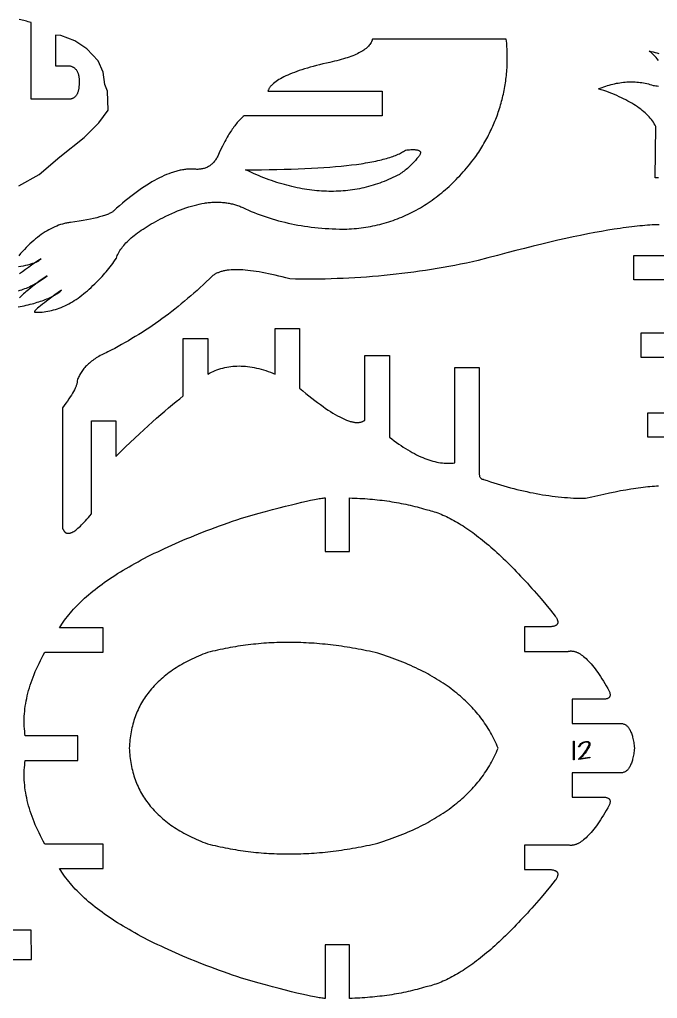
# Model space of a CAD drawing. Extents: x 0.3 to 47.7, y 0.3 to 6.
# Drawn here: x 3.73 to 7.02, y 0.29 to 5.34 of the extents above; entities that cross this region are included whole.
import ezdxf

# ---------------------------------------------------------------- set-up
doc = ezdxf.new("R2010")
doc.units = 0
doc.header["$MEASUREMENT"] = 0
doc.layers.get('0').update_dxf_attribs({"linetype": 'CONTINUOUS'})
doc.layers.add('NUMBERS', color=1, linetype='CONTINUOUS')

msp = doc.modelspace()

# ---------------------------------------------------------------- linework, layer by layer
for points in [[(3.725, 4.4829), (3.8292, 4.5427), (3.9364, 4.6332), (4.061, 4.7336), (4.1365, 4.809), (4.1857, 4.8748), (4.1819, 4.9731), (4.1679, 5.0066), (4.1598, 5.0697), (4.1344, 5.1282), (4.0745, 5.1915), (4.0131, 5.2321), (3.9408, 5.2598), (3.9139, 5.2622), (3.9139, 5.1034), (3.9364, 5.1034), (3.9859, 5.1034), (3.9891, 5.1027), (3.9923, 5.1018), (3.9953, 5.1008), (3.9982, 5.0996), (4.001, 5.0984), (4.0037, 5.097), (4.0063, 5.0955), (4.0087, 5.0939), (4.0111, 5.0921), (4.0134, 5.0902), (4.0155, 5.0882), (4.0175, 5.0861), (4.0195, 5.0838), (4.0213, 5.0814), (4.023, 5.0789), (4.0246, 5.0763), (4.0261, 5.0735), (4.0275, 5.0706), (4.0288, 5.0676), (4.0299, 5.0644), (4.031, 5.0611), (4.0319, 5.0577), (4.0328, 5.0542), (4.0335, 5.0506), (4.0341, 5.0468), (4.0346, 5.0429), (4.035, 5.0388), (4.0353, 5.0347), (4.0355, 5.0304), (4.0356, 5.026), (4.0356, 5.0214), (4.0354, 5.0168), (4.0354, 5.0118), (4.0353, 5.007), (4.0351, 5.0024), (4.0348, 4.9979), (4.0344, 4.9935), (4.0339, 4.9893), (4.0333, 4.9852), (4.0326, 4.9813), (4.0318, 4.9775), (4.0309, 4.9739), (4.0299, 4.9704), (4.0288, 4.967), (4.0276, 4.9638), (4.0263, 4.9607), (4.0249, 4.9578), (4.0234, 4.955), (4.0218, 4.9524), (4.0201, 4.9499), (4.0183, 4.9476), (4.0164, 4.9454), (4.0144, 4.9433), (4.0124, 4.9414), (4.0102, 4.9396), (4.0079, 4.938), (4.0055, 4.9365), (4.003, 4.9352), (4.0004, 4.934), (3.9977, 4.9329), (3.9949, 4.932), (3.992, 4.9313), (3.989, 4.9306), (3.9859, 4.9302), (3.8126, 4.9302), (3.7879, 4.9302), (3.7879, 4.9549), (3.7879, 5.3014), (3.7879, 5.3261), (3.7802, 5.3287), (3.7725, 5.3311), (3.7648, 5.3333), (3.7571, 5.3354), (3.7494, 5.3373), (3.7416, 5.339), (3.7339, 5.3406), (3.7261, 5.342)], [(3.7203, 3.858), (3.7313, 3.8602), (3.7421, 3.8623), (3.7526, 3.8646), (3.7629, 3.8669), (3.7729, 3.8693), (3.7828, 3.8717), (3.7924, 3.8742), (3.8017, 3.8767), (3.8108, 3.8794), (3.8197, 3.882), (3.8284, 3.8848), (3.8368, 3.8876), (3.845, 3.8904), (3.853, 3.8933), (3.8608, 3.8963), (3.8683, 3.8994), (3.8755, 3.9025), (3.8826, 3.9056), (3.8894, 3.9089), (3.896, 3.9122), (3.9023, 3.9155), (3.9084, 3.9189), (3.9143, 3.9224), (3.92, 3.9259), (3.9254, 3.9295), (3.9306, 3.9332), (3.9355, 3.9369), (3.9402, 3.9407), (3.9447, 3.9445), (3.927, 3.9319), (3.9104, 3.92), (3.895, 3.9089), (3.8809, 3.8985), (3.8679, 3.8888), (3.8562, 3.8799), (3.8457, 3.8717), (3.8363, 3.8642), (3.8282, 3.8575), (3.8212, 3.8515), (3.8155, 3.8463), (3.811, 3.8418), (3.8091, 3.8398), (3.8076, 3.838), (3.8064, 3.8364), (3.8055, 3.835), (3.8049, 3.8337), (3.8046, 3.8327), (3.8046, 3.8318), (3.8048, 3.8311), (3.8148, 3.8308), (3.8247, 3.8308), (3.8346, 3.8312), (3.8445, 3.8318), (3.8544, 3.8328), (3.8643, 3.8341), (3.8741, 3.8357), (3.884, 3.8376), (3.8938, 3.8399), (3.9036, 3.8424), (3.9134, 3.8453), (3.9232, 3.8484), (3.933, 3.8519), (3.9427, 3.8557), (3.9525, 3.8598), (3.9622, 3.8642), (3.9719, 3.869), (3.9816, 3.874), (3.9913, 3.8794), (4.001, 3.8851), (4.0106, 3.8911), (4.0203, 3.8974), (4.0299, 3.904), (4.0396, 3.9109), (4.0492, 3.9182), (4.0588, 3.9257), (4.0683, 3.9336), (4.0779, 3.9418), (4.0875, 3.9503), (4.097, 3.9591), (4.1065, 3.9682), (4.116, 3.9777), (4.1239, 3.9851), (4.1316, 3.9926), (4.1392, 4.0003), (4.1467, 4.0081), (4.154, 4.0159), (4.1613, 4.0239), (4.1684, 4.032), (4.1755, 4.0402), (4.1824, 4.0486), (4.1892, 4.057), (4.1959, 4.0655), (4.2025, 4.0742), (4.209, 4.083), (4.2154, 4.0919), (4.2216, 4.1009), (4.2278, 4.11), (4.23, 4.1165), (4.2326, 4.123), (4.2355, 4.1296), (4.2388, 4.1361), (4.2424, 4.1426), (4.2463, 4.1492), (4.2506, 4.1557), (4.2552, 4.1623), (4.2602, 4.1688), (4.2655, 4.1753), (4.2711, 4.1819), (4.2771, 4.1884), (4.2834, 4.1949), (4.2901, 4.2015), (4.2971, 4.208), (4.3045, 4.2145), (4.3122, 4.2211), (4.3202, 4.2276), (4.3285, 4.2342), (4.3373, 4.2407), (4.3463, 4.2472), (4.3557, 4.2538), (4.3654, 4.2603), (4.3755, 4.2668), (4.3859, 4.2734), (4.3966, 4.2799), (4.4077, 4.2865), (4.4192, 4.293), (4.4309, 4.2995), (4.4431, 4.3061), (4.4555, 4.3126), (4.4683, 4.3191), (4.4837, 4.3269), (4.4989, 4.3343), (4.514, 4.3412), (4.5289, 4.3478), (4.5436, 4.354), (4.5582, 4.3598), (4.5726, 4.3651), (4.5868, 4.3701), (4.6009, 4.3747), (4.6148, 4.3789), (4.6286, 4.3827), (4.6422, 4.3861), (4.6556, 4.3892), (4.6688, 4.3918), (4.6819, 4.394), (4.6884, 4.395), (4.6949, 4.3958), (4.7013, 4.3966), (4.7077, 4.3973), (4.714, 4.3978), (4.7203, 4.3983), (4.7265, 4.3987), (4.7327, 4.399), (4.7389, 4.3991), (4.745, 4.3992), (4.7511, 4.3992), (4.7571, 4.3991), (4.7631, 4.3989), (4.7691, 4.3985), (4.775, 4.3981), (4.7809, 4.3976), (4.7867, 4.397), (4.7925, 4.3963), (4.7982, 4.3955), (4.8039, 4.3946), (4.8096, 4.3935), (4.8153, 4.3924), (4.8208, 4.3912), (4.8264, 4.3899), (4.8319, 4.3885), (4.8374, 4.387), (4.8428, 4.3854), (4.8482, 4.3837), (4.8535, 4.3819), (4.8588, 4.38), (4.8641, 4.378), (4.8693, 4.3759), (4.8745, 4.3737), (4.8796, 4.3714), (4.8943, 4.3646), (4.9091, 4.3579), (4.924, 4.3515), (4.9391, 4.3453), (4.9543, 4.3393), (4.9697, 4.3335), (4.9851, 4.328), (5.0008, 4.3226), (5.0165, 4.3175), (5.0324, 4.3126), (5.0484, 4.3079), (5.0646, 4.3035), (5.0809, 4.2992), (5.0973, 4.2952), (5.1139, 4.2914), (5.1306, 4.2878), (5.1475, 4.2844), (5.1644, 4.2812), (5.1816, 4.2783), (5.1988, 4.2756), (5.2162, 4.2731), (5.2337, 4.2708), (5.2514, 4.2687), (5.2692, 4.2668), (5.2871, 4.2652), (5.3052, 4.2638), (5.3234, 4.2626), (5.3417, 4.2616), (5.3602, 4.2609), (5.3788, 4.2603), (5.3976, 4.26), (5.4165, 4.2599), (5.4291, 4.2606), (5.4416, 4.2614), (5.4541, 4.2624), (5.4665, 4.2636), (5.4788, 4.265), (5.491, 4.2665), (5.5032, 4.2682), (5.5154, 4.27), (5.5274, 4.272), (5.5394, 4.2742), (5.5513, 4.2766), (5.5632, 4.2791), (5.575, 4.2818), (5.5867, 4.2846), (5.5983, 4.2876), (5.6099, 4.2908), (5.6214, 4.2942), (5.6329, 4.2977), (5.6443, 4.3014), (5.6556, 4.3052), (5.6668, 4.3092), (5.678, 4.3134), (5.6891, 4.3178), (5.7001, 4.3223), (5.7111, 4.327), (5.722, 4.3318), (5.7328, 4.3369), (5.7436, 4.342), (5.7543, 4.3474), (5.7649, 4.3529), (5.7755, 4.3586), (5.786, 4.3645), (5.7964, 4.3705), (5.8067, 4.3767), (5.817, 4.383), (5.8272, 4.3896), (5.8374, 4.3962), (5.8475, 4.4031), (5.8575, 4.4101), (5.8674, 4.4173), (5.8773, 4.4247), (5.8871, 4.4322), (5.8969, 4.4399), (5.9065, 4.4477), (5.9162, 4.4558), (5.9257, 4.4639), (5.9352, 4.4723), (5.9446, 4.4808), (5.9539, 4.4895), (5.9632, 4.4984), (5.9724, 4.5074), (5.9815, 4.5166), (5.9906, 4.5259), (5.9995, 4.5355), (6.0085, 4.5452), (6.0173, 4.555), (6.0261, 4.565), (6.0348, 4.5752), (6.0435, 4.5856), (6.0521, 4.5961), (6.0606, 4.6068), (6.069, 4.6177), (6.0774, 4.6287), (6.0857, 4.6399), (6.0916, 4.6486), (6.0973, 4.6573), (6.1029, 4.6661), (6.1083, 4.6748), (6.1137, 4.6836), (6.119, 4.6924), (6.1242, 4.7013), (6.1292, 4.7101), (6.1342, 4.719), (6.139, 4.7279), (6.1438, 4.7368), (6.1484, 4.7458), (6.1529, 4.7547), (6.1573, 4.7637), (6.1616, 4.7727), (6.1658, 4.7817), (6.1699, 4.7908), (6.1739, 4.7999), (6.1777, 4.809), (6.1815, 4.8181), (6.1852, 4.8272), (6.1887, 4.8364), (6.1921, 4.8456), (6.1955, 4.8548), (6.1987, 4.864), (6.2018, 4.8733), (6.2048, 4.8826), (6.2077, 4.8918), (6.2105, 4.9012), (6.2132, 4.9105), (6.2157, 4.9199), (6.2182, 4.9293), (6.2206, 4.9387), (6.2228, 4.9481), (6.2249, 4.9575), (6.227, 4.967), (6.2289, 4.9765), (6.2307, 4.986), (6.2324, 4.9956), (6.234, 5.0051), (6.2355, 5.0147), (6.2369, 5.0243), (6.2382, 5.0339), (6.2393, 5.0436), (6.2404, 5.0533), (6.2413, 5.063), (6.2422, 5.0727), (6.2429, 5.0824), (6.2435, 5.0922), (6.2441, 5.1019), (6.2445, 5.1117), (6.2448, 5.1216), (6.245, 5.1314), (6.2451, 5.1413), (6.245, 5.1512), (6.2449, 5.1611), (6.2447, 5.171), (6.2443, 5.181), (6.2439, 5.191), (6.2433, 5.201), (6.2426, 5.211), (6.2418, 5.221), (6.241, 5.2311), (6.24, 5.2412), (5.5489, 5.2412), (5.5484, 5.2388), (5.5478, 5.2365), (5.547, 5.2342), (5.5462, 5.2319), (5.5443, 5.2273), (5.5421, 5.2228), (5.5394, 5.2183), (5.5364, 5.2139), (5.533, 5.2096), (5.5293, 5.2053), (5.5252, 5.2011), (5.5207, 5.1969), (5.5159, 5.1928), (5.5107, 5.1888), (5.5051, 5.1848), (5.4992, 5.1809), (5.4929, 5.1771), (5.4862, 5.1733), (5.4791, 5.1696), (5.4717, 5.1659), (5.4639, 5.1623), (5.4558, 5.1588), (5.4473, 5.1553), (5.4384, 5.1519), (5.4291, 5.1485), (5.4195, 5.1452), (5.4095, 5.142), (5.3992, 5.1388), (5.3884, 5.1357), (5.3773, 5.1326), (5.3659, 5.1296), (5.3541, 5.1267), (5.3419, 5.1238), (5.3293, 5.121), (5.3112, 5.1169), (5.2935, 5.1128), (5.2765, 5.1086), (5.2599, 5.1044), (5.2438, 5.1001), (5.2283, 5.0958), (5.2133, 5.0915), (5.1989, 5.0872), (5.1849, 5.0828), (5.1715, 5.0783), (5.1586, 5.0739), (5.1463, 5.0693), (5.1344, 5.0648), (5.1231, 5.0602), (5.1123, 5.0556), (5.1021, 5.051), (5.0924, 5.0463), (5.0831, 5.0416), (5.0745, 5.0368), (5.0663, 5.032), (5.0587, 5.0272), (5.0516, 5.0223), (5.045, 5.0174), (5.0389, 5.0124), (5.0361, 5.0099), (5.0334, 5.0075), (5.0308, 5.005), (5.0284, 5.0024), (5.0261, 4.9999), (5.0239, 4.9974), (5.0219, 4.9948), (5.02, 4.9923), (5.0182, 4.9897), (5.0166, 4.9872), (5.015, 4.9846), (5.0137, 4.982), (5.0124, 4.9794), (5.0113, 4.9768), (5.0103, 4.9742), (5.0094, 4.9716), (5.599, 4.9716), (5.599, 4.8456), (4.8871, 4.8456), (4.8826, 4.8417), (4.8781, 4.8377), (4.8737, 4.8335), (4.8692, 4.8291), (4.8648, 4.8245), (4.8604, 4.8198), (4.856, 4.8149), (4.8517, 4.8098), (4.8473, 4.8046), (4.8429, 4.7991), (4.8386, 4.7935), (4.8343, 4.7878), (4.83, 4.7818), (4.8257, 4.7757), (4.8214, 4.7695), (4.8171, 4.763), (4.8129, 4.7564), (4.8086, 4.7496), (4.8044, 4.7426), (4.8002, 4.7355), (4.796, 4.7282), (4.7918, 4.7207), (4.7876, 4.713), (4.7835, 4.7052), (4.7752, 4.689), (4.7669, 4.6722), (4.7588, 4.6546), (4.7507, 4.6364), (4.7481, 4.6316), (4.7455, 4.6269), (4.7427, 4.6225), (4.7399, 4.6182), (4.7369, 4.6141), (4.7339, 4.6102), (4.7308, 4.6064), (4.7276, 4.6028), (4.7242, 4.5994), (4.7208, 4.5962), (4.7173, 4.5932), (4.7137, 4.5903), (4.71, 4.5876), (4.7062, 4.5851), (4.7023, 4.5828), (4.6984, 4.5806), (4.6943, 4.5786), (4.6901, 4.5768), (4.6858, 4.5752), (4.6815, 4.5738), (4.677, 4.5725), (4.6725, 4.5714), (4.6678, 4.5705), (4.6631, 4.5697), (4.6582, 4.5692), (4.6533, 4.5688), (4.6483, 4.5686), (4.6431, 4.5685), (4.6379, 4.5687), (4.6326, 4.569), (4.6272, 4.5695), (4.6217, 4.5702), (4.6165, 4.5702), (4.6113, 4.5702), (4.606, 4.57), (4.6007, 4.5697), (4.5953, 4.5693), (4.59, 4.5689), (4.5845, 4.5683), (4.5791, 4.5675), (4.5736, 4.5667), (4.5681, 4.5658), (4.5625, 4.5648), (4.5569, 4.5636), (4.5512, 4.5624), (4.5456, 4.561), (4.5398, 4.5595), (4.5341, 4.558), (4.5283, 4.5563), (4.5225, 4.5545), (4.5166, 4.5526), (4.5107, 4.5505), (4.4988, 4.5462), (4.4867, 4.5414), (4.4745, 4.5362), (4.4621, 4.5305), (4.4496, 4.5244), (4.4369, 4.5179), (4.4241, 4.5109), (4.4111, 4.5035), (4.398, 4.4956), (4.3847, 4.4874), (4.3713, 4.4786), (4.3578, 4.4695), (4.344, 4.4599), (4.3302, 4.4499), (4.3162, 4.4394), (4.302, 4.4285), (4.2877, 4.4172), (4.2732, 4.4054), (4.2586, 4.3932), (4.2438, 4.3806), (4.2289, 4.3675), (4.2138, 4.354), (4.2115, 4.3519), (4.2089, 4.3499), (4.2059, 4.3479), (4.2027, 4.3458), (4.1992, 4.3438), (4.1954, 4.3418), (4.1912, 4.3399), (4.1868, 4.3379), (4.1821, 4.3359), (4.1771, 4.334), (4.1717, 4.3321), (4.1661, 4.3301), (4.1602, 4.3282), (4.154, 4.3264), (4.1475, 4.3245), (4.1406, 4.3226), (4.1261, 4.319), (4.1103, 4.3153), (4.0934, 4.3118), (4.0753, 4.3082), (4.0559, 4.3048), (4.0354, 4.3014), (4.0137, 4.298), (3.9907, 4.2947), (3.9856, 4.294), (3.9805, 4.2931), (3.9754, 4.2922), (3.9703, 4.2912), (3.9652, 4.29), (3.9601, 4.2888), (3.95, 4.2861), (3.9399, 4.2831), (3.9298, 4.2796), (3.9197, 4.2758), (3.9097, 4.2716), (3.8997, 4.2671), (3.8897, 4.2622), (3.8797, 4.2569), (3.8698, 4.2513), (3.8599, 4.2453), (3.8501, 4.2389), (3.8402, 4.2321), (3.8304, 4.225), (3.8206, 4.2175), (3.8108, 4.2097), (3.8011, 4.2015), (3.7914, 4.1929), (3.7817, 4.1839), (3.7721, 4.1746), (3.7624, 4.1649), (3.7528, 4.1549), (3.7433, 4.1444), (3.7337, 4.1336), (3.7242, 4.1225)], [(7.0257, 5.1314), (7.0192, 5.139), (7.0126, 5.1463), (7.0059, 5.1534), (6.999, 5.1603), (6.9921, 5.167), (6.9851, 5.1734), (6.9779, 5.1796), (6.9879, 5.1774), (6.9978, 5.1749), (7.0075, 5.1723), (7.0172, 5.1696), (7.0267, 5.1667)], [(7.0246, 4.5251), (7.0081, 4.5247), (7.0116, 4.7896), (7.0076, 4.797), (7.0033, 4.8043), (6.9987, 4.8115), (6.9937, 4.8186), (6.9883, 4.8257), (6.9826, 4.8326), (6.9766, 4.8395), (6.9702, 4.8463), (6.9635, 4.853), (6.9565, 4.8596), (6.9491, 4.8662), (6.9414, 4.8726), (6.9333, 4.879), (6.9249, 4.8853), (6.9161, 4.8916), (6.907, 4.8977), (6.8976, 4.9038), (6.8878, 4.9097), (6.8777, 4.9156), (6.8673, 4.9214), (6.8565, 4.9272), (6.8454, 4.9328), (6.8339, 4.9384), (6.8221, 4.9439), (6.8099, 4.9493), (6.7974, 4.9546), (6.7846, 4.9599), (6.7714, 4.965), (6.7579, 4.9701), (6.744, 4.9751), (6.7298, 4.98), (6.7153, 4.9848), (6.7248, 4.9885), (6.7342, 4.9921), (6.7435, 4.9954), (6.7529, 4.9985), (6.7622, 5.0013), (6.7714, 5.004), (6.7806, 5.0065), (6.7898, 5.0088), (6.7989, 5.0109), (6.808, 5.0128), (6.8171, 5.0144), (6.8261, 5.0159), (6.8351, 5.0171), (6.844, 5.0182), (6.8529, 5.0191), (6.8617, 5.0197), (6.8705, 5.0201), (6.8793, 5.0204), (6.888, 5.0204), (6.8967, 5.0202), (6.9053, 5.0199), (6.9139, 5.0193), (6.9225, 5.0185), (6.931, 5.0175), (6.9395, 5.0163), (6.9479, 5.0149), (6.9563, 5.0133), (6.9647, 5.0115), (6.973, 5.0095), (6.9813, 5.0073), (6.9895, 5.0049), (6.9977, 5.0023), (7.005, 5.0011), (7.0119, 5), (7.0186, 4.9992), (7.0249, 4.9986)], [(7.028, 4.2828), (7.0166, 4.2825), (7.0049, 4.282), (6.9929, 4.2815), (6.9807, 4.2807), (6.9682, 4.2799), (6.9554, 4.2789), (6.9424, 4.2778), (6.929, 4.2765), (6.9154, 4.2751), (6.9015, 4.2736), (6.8874, 4.272), (6.8729, 4.2702), (6.8582, 4.2683), (6.8433, 4.2662), (6.828, 4.264), (6.7966, 4.2593), (6.7642, 4.254), (6.7306, 4.2482), (6.696, 4.2418), (6.6602, 4.2349), (6.6233, 4.2275), (6.5854, 4.2196), (6.5463, 4.2111), (6.5061, 4.2021), (6.4648, 4.1926), (6.4225, 4.1825), (6.379, 4.1719), (6.3344, 4.1607), (6.2887, 4.1491), (6.2419, 4.1369), (6.194, 4.1242), (6.145, 4.1109), (6.0949, 4.0971), (6.0647, 4.0906), (6.0345, 4.0843), (6.0043, 4.0782), (5.9741, 4.0724), (5.9439, 4.0668), (5.9136, 4.0614), (5.8834, 4.0563), (5.8531, 4.0514), (5.8228, 4.0467), (5.7925, 4.0423), (5.7622, 4.0381), (5.7318, 4.0341), (5.7015, 4.0303), (5.6711, 4.0268), (5.6408, 4.0235), (5.6104, 4.0204), (5.5799, 4.0176), (5.5495, 4.015), (5.5191, 4.0126), (5.4886, 4.0104), (5.4582, 4.0085), (5.4277, 4.0068), (5.3972, 4.0054), (5.3667, 4.0042), (5.3361, 4.0032), (5.3056, 4.0024), (5.275, 4.0019), (5.2445, 4.0015), (5.2139, 4.0015), (5.1833, 4.0016), (5.1527, 4.002), (5.122, 4.0026), (5.1028, 4.0079), (5.084, 4.0128), (5.0657, 4.0174), (5.0477, 4.0218), (5.0303, 4.0258), (5.0132, 4.0295), (4.9966, 4.0329), (4.9804, 4.036), (4.9647, 4.0388), (4.9494, 4.0413), (4.9345, 4.0435), (4.9201, 4.0453), (4.9061, 4.0469), (4.8926, 4.0481), (4.8795, 4.0491), (4.8668, 4.0497), (4.8545, 4.0501), (4.8427, 4.0501), (4.8314, 4.0498), (4.8205, 4.0492), (4.81, 4.0484), (4.7999, 4.0472), (4.7951, 4.0464), (4.7903, 4.0457), (4.7857, 4.0448), (4.7811, 4.0438), (4.7767, 4.0428), (4.7724, 4.0417), (4.7682, 4.0406), (4.7641, 4.0393), (4.7601, 4.038), (4.7562, 4.0366), (4.7524, 4.0351), (4.7488, 4.0335), (4.7452, 4.0319), (4.7418, 4.0302), (4.7385, 4.0284), (4.7352, 4.0265), (4.7321, 4.0246), (4.7291, 4.0226), (4.7262, 4.0205), (4.7234, 4.0183), (4.7077, 4.003), (4.6919, 3.9879), (4.676, 3.9729), (4.6601, 3.9582), (4.6441, 3.9436), (4.628, 3.9293), (4.6118, 3.9151), (4.5956, 3.9012), (4.5793, 3.8874), (4.5629, 3.8739), (4.5464, 3.8605), (4.5299, 3.8474), (4.5132, 3.8344), (4.4965, 3.8216), (4.4798, 3.8091), (4.4629, 3.7967), (4.446, 3.7845), (4.429, 3.7725), (4.4119, 3.7608), (4.3948, 3.7492), (4.3776, 3.7378), (4.3603, 3.7266), (4.3429, 3.7156), (4.3255, 3.7048), (4.3079, 3.6943), (4.2903, 3.6839), (4.2727, 3.6737), (4.2549, 3.6637), (4.2371, 3.6539), (4.2192, 3.6443), (4.2012, 3.6349), (4.1832, 3.6257), (4.1751, 3.622), (4.1672, 3.6182), (4.1595, 3.6144), (4.1521, 3.6106), (4.1448, 3.6066), (4.1377, 3.6026), (4.1309, 3.5986), (4.1242, 3.5945), (4.1177, 3.5903), (4.1115, 3.5861), (4.1054, 3.5818), (4.0996, 3.5774), (4.094, 3.573), (4.0885, 3.5685), (4.0833, 3.5639), (4.0783, 3.5593), (4.0735, 3.5547), (4.0689, 3.5499), (4.0645, 3.5452), (4.0603, 3.5403), (4.0563, 3.5354), (4.0525, 3.5304), (4.0489, 3.5254), (4.0455, 3.5203), (4.0423, 3.5151), (4.0394, 3.5099), (4.0366, 3.5046), (4.034, 3.4993), (4.0317, 3.4939), (4.0295, 3.4884), (4.0276, 3.4829), (4.0258, 3.4773), (4.0258, 3.4747), (4.0255, 3.4719), (4.0252, 3.469), (4.0246, 3.466), (4.024, 3.4629), (4.0231, 3.4597), (4.0222, 3.4564), (4.021, 3.4529), (4.0198, 3.4494), (4.0183, 3.4457), (4.0168, 3.442), (4.015, 3.4381), (4.0111, 3.43), (4.0066, 3.4215), (4.0015, 3.4125), (3.9958, 3.4031), (3.9895, 3.3932), (3.9826, 3.3829), (3.9751, 3.3721), (3.9669, 3.3609), (3.9582, 3.3493), (3.9489, 3.3372), (3.9489, 2.7217), (3.9505, 2.7163), (3.9522, 2.7114), (3.9531, 2.7091), (3.9541, 2.707), (3.9552, 2.705), (3.9563, 2.7031), (3.9574, 2.7013), (3.9586, 2.6996), (3.9599, 2.6981), (3.9612, 2.6967), (3.9625, 2.6954), (3.9639, 2.6942), (3.9654, 2.6931), (3.9669, 2.6922), (3.9685, 2.6914), (3.9701, 2.6907), (3.9717, 2.6901), (3.9734, 2.6897), (3.9752, 2.6893), (3.977, 2.6891), (3.9789, 2.6891), (3.9808, 2.6891), (3.9827, 2.6892), (3.9847, 2.6895), (3.9868, 2.6899), (3.9889, 2.6904), (3.9911, 2.6911), (3.9933, 2.6918), (3.9956, 2.6927), (3.9979, 2.6937), (4.0027, 2.6961), (4.0077, 2.6989), (4.0128, 2.7023), (4.0182, 2.7061), (4.0238, 2.7104), (4.0296, 2.7152), (4.0356, 2.7205), (4.0419, 2.7262), (4.0483, 2.7325), (4.0549, 2.7392), (4.0617, 2.7464), (4.0687, 2.7541), (4.0759, 2.7623), (4.0834, 2.7709), (4.091, 2.7801), (4.0988, 2.7897), (4.0988, 3.2699), (4.2248, 3.2699), (4.2248, 3.0864), (4.2501, 3.111), (4.2749, 3.135), (4.2993, 3.1583), (4.3232, 3.1809), (4.3466, 3.2028), (4.3695, 3.224), (4.392, 3.2445), (4.414, 3.2644), (4.4355, 3.2836), (4.4565, 3.3021), (4.4771, 3.3199), (4.4972, 3.3371), (4.5168, 3.3535), (4.536, 3.3693), (4.5547, 3.3844), (4.5729, 3.3988), (4.5729, 3.6953), (4.6989, 3.6953), (4.6989, 3.5114), (4.7083, 3.5165), (4.7178, 3.5212), (4.7274, 3.5256), (4.7371, 3.5297), (4.7469, 3.5335), (4.7568, 3.5369), (4.7668, 3.54), (4.7769, 3.5428), (4.7871, 3.5452), (4.7973, 3.5474), (4.8077, 3.5492), (4.8181, 3.5506), (4.8287, 3.5518), (4.8393, 3.5526), (4.8501, 3.5531), (4.8609, 3.5532), (4.8718, 3.5531), (4.8828, 3.5526), (4.894, 3.5518), (4.9052, 3.5506), (4.9165, 3.5492), (4.9279, 3.5474), (4.9393, 3.5452), (4.9509, 3.5428), (4.9626, 3.54), (4.9744, 3.5369), (4.9862, 3.5335), (4.9982, 3.5297), (5.0102, 3.5256), (5.0224, 3.5212), (5.0346, 3.5165), (5.047, 3.5114), (5.047, 3.7476), (5.1729, 3.7476), (5.1729, 3.4382), (5.1894, 3.4244), (5.2055, 3.4112), (5.2212, 3.3985), (5.2366, 3.3864), (5.2515, 3.3749), (5.2661, 3.3639), (5.2803, 3.3535), (5.2941, 3.3436), (5.3075, 3.3343), (5.3206, 3.3256), (5.3332, 3.3174), (5.3455, 3.3097), (5.3574, 3.3027), (5.3689, 3.2962), (5.38, 3.2902), (5.3907, 3.2848), (5.4011, 3.28), (5.4111, 3.2757), (5.4159, 3.2737), (5.4207, 3.2719), (5.4253, 3.2703), (5.4299, 3.2688), (5.4344, 3.2674), (5.4387, 3.2662), (5.443, 3.2651), (5.4472, 3.2641), (5.4512, 3.2633), (5.4552, 3.2626), (5.4591, 3.2621), (5.4629, 3.2617), (5.4666, 3.2614), (5.4702, 3.2613), (5.4737, 3.2613), (5.4771, 3.2615), (5.4804, 3.2618), (5.4837, 3.2623), (5.4868, 3.2628), (5.4898, 3.2636), (5.4927, 3.2644), (5.4956, 3.2654), (5.4983, 3.2666), (5.501, 3.2678), (5.5035, 3.2692), (5.506, 3.2708), (5.5083, 3.2725), (5.5106, 3.2743), (5.5106, 3.6081), (5.6366, 3.6081), (5.6365, 3.1859), (5.6488, 3.1765), (5.661, 3.1674), (5.673, 3.1586), (5.685, 3.1502), (5.6968, 3.1421), (5.7085, 3.1344), (5.7201, 3.127), (5.7316, 3.12), (5.743, 3.1133), (5.7543, 3.1069), (5.7655, 3.1009), (5.7765, 3.0952), (5.7875, 3.0899), (5.7983, 3.0849), (5.809, 3.0803), (5.8196, 3.0759), (5.8301, 3.072), (5.8405, 3.0683), (5.8508, 3.065), (5.8609, 3.0621), (5.871, 3.0595), (5.8809, 3.0572), (5.8908, 3.0553), (5.9005, 3.0537), (5.9101, 3.0524), (5.9196, 3.0515), (5.929, 3.051), (5.9382, 3.0507), (5.9474, 3.0509), (5.9564, 3.0513), (5.9654, 3.0521), (5.9742, 3.0532), (5.9742, 3.5454), (6.1002, 3.5454), (6.1002, 3.0054), (6.1, 3.0011), (6.1, 2.997), (6.1002, 2.9933), (6.1007, 2.9897), (6.1013, 2.9865), (6.1022, 2.9834), (6.1033, 2.9807), (6.1046, 2.9782), (6.1061, 2.976), (6.1079, 2.974), (6.1098, 2.9723), (6.112, 2.9708), (6.1144, 2.9696), (6.1169, 2.9687), (6.1198, 2.968), (6.1228, 2.9675), (6.1403, 2.9615), (6.1577, 2.9557), (6.1751, 2.9501), (6.1924, 2.9447), (6.2096, 2.9394), (6.2268, 2.9344), (6.2439, 2.9295), (6.2609, 2.9248), (6.2779, 2.9204), (6.2948, 2.9161), (6.3116, 2.912), (6.3283, 2.9081), (6.345, 2.9043), (6.3616, 2.9008), (6.3782, 2.8975), (6.3947, 2.8943), (6.4111, 2.8914), (6.4274, 2.8886), (6.4437, 2.886), (6.4599, 2.8836), (6.4761, 2.8815), (6.4921, 2.8795), (6.5082, 2.8776), (6.5241, 2.876), (6.54, 2.8746), (6.5558, 2.8734), (6.5715, 2.8723), (6.5872, 2.8714), (6.6028, 2.8708), (6.6183, 2.8703), (6.6338, 2.87), (6.6491, 2.8699), (6.681, 2.8777), (6.7121, 2.8851), (6.7425, 2.8919), (6.772, 2.8983), (6.8008, 2.9041), (6.8289, 2.9095), (6.8562, 2.9143), (6.8827, 2.9187), (6.8957, 2.9207), (6.9085, 2.9226), (6.9211, 2.9244), (6.9335, 2.926), (6.9457, 2.9276), (6.9577, 2.9289), (6.9695, 2.9302), (6.9812, 2.9314), (6.9926, 2.9324), (7.0039, 2.9333), (7.015, 2.9341), (7.0258, 2.9347)], [(3.722, 4.0666), (3.7355, 4.0688), (3.7483, 4.0711), (3.7603, 4.0735), (3.7716, 4.0761), (3.7821, 4.0789), (3.7871, 4.0803), (3.7919, 4.0818), (3.7965, 4.0834), (3.801, 4.0849), (3.8052, 4.0865), (3.8093, 4.0882), (3.8132, 4.0899), (3.8169, 4.0916), (3.8204, 4.0934), (3.8237, 4.0952), (3.8269, 4.097), (3.8298, 4.0989), (3.8326, 4.1008), (3.8352, 4.1028), (3.8376, 4.1048), (3.8398, 4.1068), (3.8226, 4.0957), (3.8059, 4.0846), (3.7895, 4.0734), (3.7736, 4.0623), (3.7581, 4.0512), (3.7429, 4.0401), (3.7282, 4.0289)], [(7.5276, 3.9974), (6.8972, 3.9974), (6.8972, 4.1234), (7.3986, 4.1234)], [(3.7229, 3.9421), (3.731, 3.9445), (3.7391, 3.947), (3.7471, 3.9498), (3.7552, 3.9527), (3.7631, 3.9558), (3.7711, 3.9591), (3.779, 3.9626), (3.7869, 3.9663), (3.7947, 3.9702), (3.8025, 3.9743), (3.8103, 3.9785), (3.818, 3.983), (3.8258, 3.9877), (3.8334, 3.9925), (3.8411, 3.9975), (3.8487, 4.0027), (3.8562, 4.0082), (3.8638, 4.0138), (3.8713, 4.0196), (3.8527, 4.0066), (3.8351, 3.994), (3.8184, 3.9818), (3.8027, 3.9698), (3.7878, 3.9582), (3.7739, 3.9469), (3.7609, 3.936), (3.7548, 3.9306), (3.7489, 3.9253), (3.7432, 3.9201), (3.7378, 3.915), (3.7326, 3.91), (3.7276, 3.905)], [(7.7123, 3.5977), (6.9357, 3.5977), (6.9357, 3.7237), (7.674, 3.7237)], [(7.7507, 3.1857), (6.9707, 3.1857), (6.9707, 3.3117), (7.7437, 3.3117)], [(3.4053, 0.4888), (3.789, 0.4888), (3.7872, 0.6397), (3.4053, 0.6397)]]:
    msp.add_lwpolyline(points)
for points in [[(5.6884, 4.5423), (5.6772, 4.5365), (5.666, 4.531), (5.6548, 4.5257), (5.6436, 4.5205), (5.6323, 4.5155), (5.6209, 4.5108), (5.6096, 4.5062), (5.5982, 4.5018), (5.5867, 4.4977), (5.5752, 4.4937), (5.5637, 4.4899), (5.5521, 4.4863), (5.5405, 4.4829), (5.5288, 4.4797), (5.5171, 4.4767), (5.5053, 4.4738), (5.4936, 4.4712), (5.4817, 4.4688), (5.4699, 4.4666), (5.458, 4.4645), (5.446, 4.4627), (5.434, 4.461), (5.422, 4.4595), (5.4099, 4.4583), (5.3978, 4.4572), (5.3857, 4.4563), (5.3735, 4.4556), (5.3612, 4.4551), (5.349, 4.4548), (5.3366, 4.4547), (5.3243, 4.4548), (5.3119, 4.4551), (5.2994, 4.4556), (5.287, 4.4563), (5.2744, 4.4571), (5.2619, 4.4582), (5.2493, 4.4594), (5.2366, 4.4609), (5.224, 4.4625), (5.2112, 4.4644), (5.1985, 4.4664), (5.1857, 4.4686), (5.1728, 4.471), (5.1599, 4.4737), (5.147, 4.4765), (5.134, 4.4795), (5.121, 4.4827), (5.108, 4.4861), (5.0949, 4.4896), (5.0817, 4.4934), (5.0686, 4.4974), (5.0553, 4.5015), (5.0421, 4.5059), (5.0288, 4.5105), (5.0155, 4.5152), (5.0021, 4.5202), (4.9887, 4.5253), (4.9752, 4.5306), (4.9617, 4.5361), (4.9482, 4.5419), (4.9346, 4.5478), (4.9209, 4.5539), (4.9073, 4.5602), (4.8936, 4.5667), (4.9356, 4.5667), (4.9767, 4.5669), (5.0166, 4.5673), (5.0556, 4.5679), (5.0934, 4.5687), (5.1303, 4.5697), (5.166, 4.5709), (5.2008, 4.5723), (5.2345, 4.574), (5.2671, 4.5758), (5.2987, 4.5778), (5.3292, 4.5801), (5.3587, 4.5825), (5.3871, 4.5852), (5.4145, 4.588), (5.4409, 4.5911), (5.4662, 4.5943), (5.4904, 4.5978), (5.5021, 4.5996), (5.5136, 4.6015), (5.5248, 4.6034), (5.5357, 4.6053), (5.5464, 4.6074), (5.5568, 4.6094), (5.567, 4.6115), (5.5769, 4.6137), (5.5865, 4.6159), (5.5959, 4.6182), (5.605, 4.6205), (5.6138, 4.6229), (5.6224, 4.6253), (5.6308, 4.6278), (5.6388, 4.6303), (5.6466, 4.6329), (5.6541, 4.6355), (5.6614, 4.6382), (5.6684, 4.6409), (5.6752, 4.6437), (5.6817, 4.6465), (5.6879, 4.6494), (5.6938, 4.6523), (5.6995, 4.6553), (5.705, 4.6584), (5.7102, 4.6614), (5.7151, 4.6646), (5.7197, 4.6678), (5.7269, 4.6687), (5.7338, 4.6694), (5.7403, 4.67), (5.7464, 4.6704), (5.7522, 4.6707), (5.7577, 4.6708), (5.7628, 4.6708), (5.7675, 4.6706), (5.7719, 4.6702), (5.7759, 4.6697), (5.7796, 4.6691), (5.7829, 4.6683), (5.7859, 4.6673), (5.7885, 4.6662), (5.7908, 4.665), (5.7927, 4.6635), (5.7942, 4.662), (5.7949, 4.6611), (5.7954, 4.6602), (5.7959, 4.6593), (5.7963, 4.6584), (5.7966, 4.6574), (5.7968, 4.6563), (5.7969, 4.6541), (5.7967, 4.6518), (5.7962, 4.6493), (5.7953, 4.6467), (5.794, 4.6438), (5.7924, 4.6409), (5.7904, 4.6378), (5.7881, 4.6345), (5.7854, 4.6311), (5.7823, 4.6275), (5.7789, 4.6238), (5.7752, 4.6199), (5.7705, 4.6143), (5.7658, 4.6089), (5.7609, 4.6035), (5.7559, 4.5982), (5.7508, 4.593), (5.7456, 4.5879), (5.7404, 4.5829), (5.735, 4.578), (5.7295, 4.5732), (5.7239, 4.5685), (5.7183, 4.5639), (5.7125, 4.5594), (5.7066, 4.555), (5.7006, 4.5506), (5.6945, 4.5464)], [(6.4538, 0.9537), (6.4586, 0.9536), (6.4631, 0.9534), (6.4675, 0.9531), (6.4716, 0.9526), (6.4755, 0.9521), (6.4791, 0.9515), (6.4825, 0.9507), (6.4857, 0.9499), (6.4886, 0.9489), (6.4913, 0.9478), (6.4938, 0.9467), (6.4961, 0.9454), (6.4981, 0.944), (6.4999, 0.9425), (6.5014, 0.9409), (6.5027, 0.9392), (6.5038, 0.9374), (6.5047, 0.9355), (6.5053, 0.9334), (6.5057, 0.9313), (6.5058, 0.9291), (6.5057, 0.9267), (6.5054, 0.9243), (6.5049, 0.9217), (6.5041, 0.919), (6.5031, 0.9162), (6.5019, 0.9134), (6.5004, 0.9104), (6.4987, 0.9073), (6.4968, 0.9041), (6.4946, 0.9007), (6.4922, 0.8973), (6.4677, 0.867), (6.4434, 0.8376), (6.4193, 0.809), (6.4073, 0.795), (6.3954, 0.7813), (6.3836, 0.7677), (6.3718, 0.7544), (6.3601, 0.7412), (6.3485, 0.7283), (6.3369, 0.7156), (6.3253, 0.7031), (6.3139, 0.6908), (6.3024, 0.6787), (6.2911, 0.6669), (6.2798, 0.6552), (6.2686, 0.6438), (6.2574, 0.6325), (6.2463, 0.6215), (6.2352, 0.6107), (6.2242, 0.6001), (6.2133, 0.5897), (6.2024, 0.5795), (6.1916, 0.5695), (6.1808, 0.5598), (6.1701, 0.5502), (6.1595, 0.5409), (6.1489, 0.5317), (6.1384, 0.5228), (6.1279, 0.5141), (6.1175, 0.5056), (6.1072, 0.4973), (6.0969, 0.4893), (6.0867, 0.4814), (6.0765, 0.4737), (6.0664, 0.4663), (6.0564, 0.4591), (6.0464, 0.452), (6.0365, 0.4452), (6.0266, 0.4386), (6.0168, 0.4322), (6.007, 0.4261), (5.9974, 0.4201), (5.9877, 0.4143), (5.9782, 0.4088), (5.9687, 0.4035), (5.9592, 0.3983), (5.9498, 0.3934), (5.9405, 0.3887), (5.9312, 0.3842), (5.922, 0.3799), (5.9129, 0.3759), (5.9038, 0.372), (5.8947, 0.3684), (5.8858, 0.3649), (5.8769, 0.3617), (5.868, 0.3587), (5.8592, 0.3559), (5.8505, 0.3533), (5.8418, 0.3509), (5.8332, 0.3487), (5.8247, 0.3468), (5.8134, 0.3434), (5.8021, 0.3402), (5.7907, 0.3371), (5.7792, 0.334), (5.7677, 0.3311), (5.7561, 0.3282), (5.7444, 0.3255), (5.7327, 0.3228), (5.7209, 0.3202), (5.709, 0.3178), (5.6971, 0.3154), (5.6851, 0.3131), (5.673, 0.3109), (5.6609, 0.3088), (5.6487, 0.3068), (5.6364, 0.3049), (5.6241, 0.3031), (5.6117, 0.3014), (5.5992, 0.2998), (5.5866, 0.2983), (5.574, 0.2969), (5.5613, 0.2955), (5.5486, 0.2943), (5.5358, 0.2932), (5.5229, 0.2921), (5.5099, 0.2912), (5.4969, 0.2903), (5.4838, 0.2896), (5.4706, 0.2889), (5.4574, 0.2883), (5.4441, 0.2879), (5.4308, 0.2875), (5.4308, 0.5648), (5.3048, 0.5648), (5.3048, 0.2875), (5.2998, 0.2878), (5.2942, 0.2883), (5.2881, 0.289), (5.2814, 0.2899), (5.2742, 0.291), (5.2665, 0.2922), (5.2493, 0.2953), (5.23, 0.2992), (5.2085, 0.3038), (5.1847, 0.3092), (5.1589, 0.3154), (5.1308, 0.3223), (5.1005, 0.33), (5.0681, 0.3384), (5.0334, 0.3476), (4.9966, 0.3576), (4.9576, 0.3683), (4.9164, 0.3798), (4.873, 0.3921), (4.8497, 0.4), (4.8266, 0.408), (4.8038, 0.416), (4.7813, 0.4241), (4.7591, 0.4321), (4.7372, 0.4402), (4.7155, 0.4483), (4.6941, 0.4565), (4.673, 0.4646), (4.6521, 0.4728), (4.6315, 0.4811), (4.6112, 0.4893), (4.5912, 0.4976), (4.5714, 0.5059), (4.552, 0.5143), (4.5328, 0.5227), (4.5138, 0.5311), (4.4952, 0.5395), (4.4768, 0.548), (4.4587, 0.5565), (4.4409, 0.565), (4.4233, 0.5735), (4.4061, 0.5821), (4.3891, 0.5907), (4.3723, 0.5993), (4.3559, 0.608), (4.3397, 0.6167), (4.3238, 0.6254), (4.3082, 0.6341), (4.2929, 0.6429), (4.2778, 0.6517), (4.263, 0.6605), (4.2485, 0.6694), (4.2342, 0.6783), (4.2202, 0.6872), (4.2066, 0.6961), (4.1931, 0.7051), (4.18, 0.7141), (4.1671, 0.7231), (4.1545, 0.7322), (4.1422, 0.7413), (4.1302, 0.7504), (4.1184, 0.7595), (4.1069, 0.7687), (4.0957, 0.7779), (4.0847, 0.7871), (4.0741, 0.7964), (4.0637, 0.8057), (4.0535, 0.815), (4.0437, 0.8243), (4.0341, 0.8337), (4.0248, 0.8431), (4.0158, 0.8525), (4.0071, 0.862), (3.9986, 0.8715), (3.9904, 0.881), (3.9825, 0.8905), (3.9749, 0.9001), (3.9675, 0.9097), (3.9604, 0.9193), (3.9536, 0.929), (3.947, 0.9387), (3.9408, 0.9484), (3.9348, 0.9581), (4.1597, 0.9581), (4.1597, 1.0841), (3.8586, 1.0841), (3.8506, 1.0987), (3.8429, 1.1132), (3.8355, 1.1276), (3.8285, 1.1419), (3.8217, 1.1562), (3.8152, 1.1705), (3.8091, 1.1846), (3.8033, 1.1987), (3.7978, 1.2127), (3.7926, 1.2267), (3.7877, 1.2406), (3.7831, 1.2544), (3.7789, 1.2681), (3.7749, 1.2818), (3.7713, 1.2954), (3.768, 1.309), (3.765, 1.3225), (3.7623, 1.3359), (3.7599, 1.3493), (3.7579, 1.3625), (3.7561, 1.3758), (3.7547, 1.3889), (3.7536, 1.402), (3.7527, 1.415), (3.7522, 1.4279), (3.7521, 1.4408), (3.7522, 1.4536), (3.7526, 1.4664), (3.7534, 1.4791), (3.7545, 1.4917), (3.7558, 1.5042), (3.7575, 1.5167), (4.0294, 1.5167), (4.0294, 1.6427), (3.7575, 1.6427), (3.7558, 1.6552), (3.7545, 1.6677), (3.7534, 1.6803), (3.7526, 1.693), (3.7522, 1.7057), (3.7521, 1.7186), (3.7522, 1.7314), (3.7527, 1.7444), (3.7536, 1.7574), (3.7547, 1.7705), (3.7561, 1.7836), (3.7579, 1.7969), (3.7599, 1.8101), (3.7623, 1.8235), (3.765, 1.8369), (3.768, 1.8504), (3.7713, 1.8639), (3.7749, 1.8776), (3.7789, 1.8913), (3.7831, 1.905), (3.7877, 1.9188), (3.7926, 1.9327), (3.7978, 1.9467), (3.8033, 1.9607), (3.8091, 1.9748), (3.8152, 1.9889), (3.8217, 2.0032), (3.8285, 2.0175), (3.8355, 2.0318), (3.8429, 2.0462), (3.8506, 2.0607), (3.8586, 2.0753), (4.1597, 2.0753), (4.1597, 2.2013), (3.9348, 2.2013), (3.9408, 2.211), (3.947, 2.2207), (3.9536, 2.2304), (3.9604, 2.2401), (3.9675, 2.2497), (3.9749, 2.2593), (3.9825, 2.2689), (3.9904, 2.2784), (3.9986, 2.2879), (4.0071, 2.2974), (4.0158, 2.3069), (4.0248, 2.3163), (4.0341, 2.3257), (4.0437, 2.3351), (4.0535, 2.3444), (4.0637, 2.3537), (4.0741, 2.363), (4.0847, 2.3722), (4.0957, 2.3815), (4.1069, 2.3907), (4.1184, 2.3998), (4.1302, 2.409), (4.1422, 2.4181), (4.1545, 2.4272), (4.1671, 2.4362), (4.18, 2.4453), (4.1931, 2.4543), (4.2066, 2.4633), (4.2202, 2.4722), (4.2342, 2.4811), (4.2485, 2.49), (4.263, 2.4989), (4.2778, 2.5077), (4.2929, 2.5165), (4.3082, 2.5253), (4.3238, 2.534), (4.3397, 2.5427), (4.3559, 2.5514), (4.3723, 2.5601), (4.3891, 2.5687), (4.4061, 2.5773), (4.4233, 2.5859), (4.4409, 2.5944), (4.4587, 2.6029), (4.4768, 2.6114), (4.4952, 2.6199), (4.5138, 2.6283), (4.5328, 2.6367), (4.552, 2.6451), (4.5714, 2.6534), (4.5912, 2.6618), (4.6112, 2.67), (4.6315, 2.6783), (4.6521, 2.6865), (4.673, 2.6947), (4.6941, 2.7029), (4.7155, 2.7111), (4.7372, 2.7192), (4.7591, 2.7273), (4.7813, 2.7353), (4.8038, 2.7434), (4.8266, 2.7514), (4.8497, 2.7594), (4.873, 2.7673), (4.9164, 2.7796), (4.9576, 2.791), (4.9966, 2.8018), (5.0334, 2.8117), (5.0681, 2.821), (5.1005, 2.8294), (5.1308, 2.8371), (5.1589, 2.844), (5.1847, 2.8501), (5.2085, 2.8555), (5.23, 2.8602), (5.2493, 2.864), (5.2665, 2.8671), (5.2742, 2.8684), (5.2814, 2.8695), (5.2881, 2.8704), (5.2942, 2.8711), (5.2998, 2.8716), (5.3048, 2.8719), (5.3048, 2.5946), (5.4308, 2.5946), (5.4308, 2.8719), (5.4441, 2.8715), (5.4574, 2.871), (5.4706, 2.8705), (5.4838, 2.8698), (5.4969, 2.8691), (5.5099, 2.8682), (5.5229, 2.8673), (5.5358, 2.8662), (5.5486, 2.8651), (5.5613, 2.8639), (5.574, 2.8625), (5.5866, 2.8611), (5.5992, 2.8596), (5.6117, 2.858), (5.6241, 2.8563), (5.6364, 2.8545), (5.6487, 2.8526), (5.6609, 2.8506), (5.673, 2.8485), (5.6851, 2.8463), (5.6971, 2.844), (5.709, 2.8416), (5.7209, 2.8392), (5.7327, 2.8366), (5.7444, 2.8339), (5.7561, 2.8312), (5.7677, 2.8283), (5.7792, 2.8254), (5.7907, 2.8223), (5.8021, 2.8192), (5.8134, 2.816), (5.8247, 2.8126), (5.8332, 2.8107), (5.8418, 2.8085), (5.8505, 2.8061), (5.8592, 2.8035), (5.868, 2.8007), (5.8769, 2.7977), (5.8858, 2.7945), (5.8947, 2.791), (5.9038, 2.7874), (5.9129, 2.7835), (5.922, 2.7794), (5.9312, 2.7752), (5.9405, 2.7707), (5.9498, 2.766), (5.9592, 2.7611), (5.9687, 2.7559), (5.9782, 2.7506), (5.9877, 2.7451), (5.9974, 2.7393), (6.007, 2.7333), (6.0168, 2.7272), (6.0266, 2.7208), (6.0365, 2.7142), (6.0464, 2.7074), (6.0564, 2.7003), (6.0664, 2.6931), (6.0765, 2.6857), (6.0867, 2.678), (6.0969, 2.6701), (6.1072, 2.6621), (6.1175, 2.6538), (6.1279, 2.6453), (6.1384, 2.6366), (6.1489, 2.6277), (6.1595, 2.6185), (6.1701, 2.6092), (6.1808, 2.5996), (6.1916, 2.5899), (6.2024, 2.5799), (6.2133, 2.5697), (6.2242, 2.5593), (6.2352, 2.5487), (6.2463, 2.5379), (6.2574, 2.5269), (6.2686, 2.5156), (6.2798, 2.5042), (6.2911, 2.4925), (6.3024, 2.4807), (6.3139, 2.4686), (6.3253, 2.4563), (6.3369, 2.4438), (6.3485, 2.4311), (6.3601, 2.4181), (6.3718, 2.405), (6.3836, 2.3917), (6.3954, 2.3781), (6.4073, 2.3643), (6.4193, 2.3504), (6.4434, 2.3218), (6.4677, 2.2923), (6.4922, 2.2621), (6.4946, 2.2586), (6.4968, 2.2553), (6.4987, 2.2521), (6.5004, 2.249), (6.5019, 2.246), (6.5031, 2.2432), (6.5041, 2.2404), (6.5049, 2.2377), (6.5054, 2.2351), (6.5057, 2.2327), (6.5058, 2.2303), (6.5057, 2.2281), (6.5053, 2.226), (6.5047, 2.2239), (6.5038, 2.222), (6.5027, 2.2202), (6.5014, 2.2185), (6.4999, 2.2169), (6.4981, 2.2154), (6.4961, 2.214), (6.4938, 2.2127), (6.4913, 2.2115), (6.4886, 2.2105), (6.4857, 2.2095), (6.4825, 2.2087), (6.4791, 2.2079), (6.4755, 2.2073), (6.4716, 2.2068), (6.4675, 2.2063), (6.4631, 2.206), (6.4586, 2.2058), (6.4538, 2.2057), (6.3337, 2.2057), (6.3337, 2.0797), (6.5587, 2.0797), (6.5613, 2.0803), (6.5639, 2.0808), (6.5665, 2.0811), (6.5692, 2.0814), (6.5719, 2.0815), (6.5746, 2.0815), (6.5773, 2.0814), (6.58, 2.0812), (6.5828, 2.0809), (6.5856, 2.0804), (6.5884, 2.0799), (6.5912, 2.0792), (6.594, 2.0785), (6.5968, 2.0776), (6.5997, 2.0766), (6.6026, 2.0754), (6.6055, 2.0742), (6.6084, 2.0729), (6.6114, 2.0714), (6.6143, 2.0698), (6.6203, 2.0664), (6.6264, 2.0624), (6.6325, 2.058), (6.6387, 2.0532), (6.645, 2.0479), (6.6513, 2.0422), (6.6578, 2.036), (6.6643, 2.0293), (6.6709, 2.0222), (6.6775, 2.0147), (6.6842, 2.0066), (6.691, 1.9982), (6.6979, 1.9893), (6.7049, 1.9799), (6.7119, 1.9701), (6.719, 1.9598), (6.7262, 1.949), (6.7334, 1.9379), (6.7408, 1.9262), (6.7482, 1.9141), (6.7557, 1.9016), (6.7632, 1.8886), (6.7655, 1.8847), (6.7675, 1.881), (6.7693, 1.8774), (6.7708, 1.8739), (6.7722, 1.8706), (6.7733, 1.8674), (6.7742, 1.8644), (6.7748, 1.8615), (6.7752, 1.8587), (6.7755, 1.8561), (6.7754, 1.8536), (6.7752, 1.8512), (6.7747, 1.849), (6.774, 1.847), (6.7731, 1.845), (6.772, 1.8432), (6.7706, 1.8416), (6.769, 1.84), (6.7672, 1.8387), (6.7651, 1.8374), (6.7629, 1.8363), (6.7604, 1.8353), (6.7577, 1.8345), (6.7547, 1.8338), (6.7515, 1.8333), (6.7481, 1.8329), (6.7445, 1.8326), (6.7407, 1.8325), (6.7366, 1.8325), (6.7323, 1.8326), (6.7278, 1.8329), (6.723, 1.8333), (6.58, 1.8333), (6.58, 1.7073), (6.8297, 1.7073), (6.8333, 1.7072), (6.8368, 1.7069), (6.8402, 1.7063), (6.8436, 1.7054), (6.8469, 1.7043), (6.85, 1.703), (6.8531, 1.7014), (6.8561, 1.6995), (6.859, 1.6974), (6.8618, 1.6951), (6.8646, 1.6925), (6.8672, 1.6896), (6.8697, 1.6865), (6.8722, 1.6832), (6.8746, 1.6795), (6.8769, 1.6757), (6.8791, 1.6716), (6.8812, 1.6672), (6.8832, 1.6626), (6.8851, 1.6577), (6.887, 1.6526), (6.8887, 1.6472), (6.8904, 1.6416), (6.8919, 1.6357), (6.8934, 1.6296), (6.8948, 1.6232), (6.8961, 1.6166), (6.8974, 1.6097), (6.8985, 1.6026), (6.8995, 1.5952), (6.9005, 1.5876), (6.9013, 1.5797), (6.9005, 1.5718), (6.8995, 1.5642), (6.8985, 1.5568), (6.8974, 1.5497), (6.8961, 1.5428), (6.8948, 1.5362), (6.8934, 1.5298), (6.8919, 1.5237), (6.8904, 1.5178), (6.8887, 1.5122), (6.887, 1.5068), (6.8851, 1.5017), (6.8832, 1.4968), (6.8812, 1.4922), (6.8791, 1.4878), (6.8769, 1.4837), (6.8746, 1.4798), (6.8722, 1.4762), (6.8697, 1.4729), (6.8672, 1.4698), (6.8646, 1.4669), (6.8618, 1.4643), (6.859, 1.462), (6.8561, 1.4598), (6.8531, 1.458), (6.85, 1.4564), (6.8469, 1.455), (6.8436, 1.4539), (6.8402, 1.4531), (6.8368, 1.4525), (6.8333, 1.4522), (6.8297, 1.4521), (6.58, 1.4521), (6.58, 1.3261), (6.723, 1.3261), (6.7278, 1.3265), (6.7323, 1.3268), (6.7366, 1.3269), (6.7407, 1.3269), (6.7445, 1.3268), (6.7481, 1.3265), (6.7515, 1.3261), (6.7547, 1.3256), (6.7577, 1.3249), (6.7604, 1.324), (6.7629, 1.3231), (6.7651, 1.322), (6.7672, 1.3207), (6.769, 1.3193), (6.7706, 1.3178), (6.772, 1.3162), (6.7731, 1.3144), (6.774, 1.3124), (6.7747, 1.3104), (6.7752, 1.3081), (6.7754, 1.3058), (6.7755, 1.3033), (6.7752, 1.3007), (6.7748, 1.2979), (6.7742, 1.295), (6.7733, 1.292), (6.7722, 1.2888), (6.7708, 1.2855), (6.7693, 1.282), (6.7675, 1.2784), (6.7655, 1.2747), (6.7632, 1.2708), (6.7557, 1.2578), (6.7482, 1.2452), (6.7408, 1.2332), (6.7334, 1.2215), (6.7262, 1.2103), (6.719, 1.1996), (6.7119, 1.1893), (6.7049, 1.1795), (6.6979, 1.1701), (6.691, 1.1612), (6.6842, 1.1527), (6.6775, 1.1447), (6.6709, 1.1372), (6.6643, 1.1301), (6.6578, 1.1234), (6.6513, 1.1172), (6.645, 1.1115), (6.6387, 1.1062), (6.6325, 1.1013), (6.6264, 1.097), (6.6203, 1.093), (6.6143, 1.0895), (6.6114, 1.088), (6.6084, 1.0865), (6.6055, 1.0852), (6.6026, 1.0839), (6.5997, 1.0828), (6.5968, 1.0818), (6.594, 1.0809), (6.5912, 1.0802), (6.5884, 1.0795), (6.5856, 1.0789), (6.5828, 1.0785), (6.58, 1.0782), (6.5773, 1.078), (6.5746, 1.0779), (6.5719, 1.0779), (6.5692, 1.078), (6.5665, 1.0783), (6.5639, 1.0786), (6.5613, 1.0791), (6.5587, 1.0797), (6.3337, 1.0797), (6.3337, 0.9537)], [(6.1976, 1.5797), (6.1933, 1.5902), (6.1888, 1.6006), (6.1841, 1.611), (6.1793, 1.6212), (6.1743, 1.6314), (6.1691, 1.6414), (6.1637, 1.6514), (6.1582, 1.6613), (6.1525, 1.6711), (6.1466, 1.6808), (6.1406, 1.6904), (6.1344, 1.6999), (6.128, 1.7094), (6.1215, 1.7187), (6.1148, 1.728), (6.1079, 1.7371), (6.1008, 1.7462), (6.0936, 1.7552), (6.0862, 1.764), (6.0786, 1.7728), (6.0709, 1.7815), (6.063, 1.7902), (6.0549, 1.7987), (6.0467, 1.8071), (6.0382, 1.8155), (6.0296, 1.8237), (6.0209, 1.8319), (6.012, 1.8399), (6.0029, 1.8479), (5.9936, 1.8558), (5.9842, 1.8636), (5.9745, 1.8713), (5.9648, 1.8789), (5.9548, 1.8865), (5.9447, 1.8939), (5.9344, 1.9012), (5.9239, 1.9085), (5.9133, 1.9157), (5.9025, 1.9227), (5.8915, 1.9297), (5.8804, 1.9366), (5.8691, 1.9434), (5.8576, 1.9501), (5.8459, 1.9567), (5.8341, 1.9633), (5.8221, 1.9697), (5.81, 1.976), (5.7976, 1.9823), (5.7851, 1.9885), (5.7725, 1.9945), (5.7596, 2.0005), (5.7466, 2.0064), (5.7334, 2.0122), (5.7201, 2.0179), (5.7065, 2.0235), (5.6928, 2.0291), (5.679, 2.0345), (5.6649, 2.0399), (5.6507, 2.0451), (5.6364, 2.0503), (5.6218, 2.0554), (5.6071, 2.0603), (5.5922, 2.0652), (5.5772, 2.07), (5.5626, 2.0734), (5.548, 2.0767), (5.5335, 2.0799), (5.519, 2.0829), (5.5045, 2.0859), (5.4901, 2.0887), (5.4756, 2.0915), (5.4613, 2.0941), (5.4469, 2.0967), (5.4325, 2.0991), (5.4182, 2.1014), (5.404, 2.1036), (5.3897, 2.1057), (5.3755, 2.1077), (5.3613, 2.1096), (5.3471, 2.1114), (5.3329, 2.1131), (5.3188, 2.1147), (5.3047, 2.1162), (5.2907, 2.1176), (5.2766, 2.1188), (5.2626, 2.12), (5.2486, 2.1211), (5.2347, 2.122), (5.2207, 2.1228), (5.2068, 2.1236), (5.193, 2.1242), (5.1791, 2.1248), (5.1653, 2.1252), (5.1515, 2.1255), (5.1377, 2.1257), (5.124, 2.1258), (5.1103, 2.1258), (5.0966, 2.1257), (5.0829, 2.1255), (5.0693, 2.1252), (5.0557, 2.1248), (5.0421, 2.1242), (5.0286, 2.1236), (5.0151, 2.1229), (5.0016, 2.122), (4.9881, 2.1211), (4.9747, 2.12), (4.9612, 2.1189), (4.9479, 2.1176), (4.9345, 2.1162), (4.9212, 2.1148), (4.9079, 2.1132), (4.8946, 2.1115), (4.8813, 2.1097), (4.8681, 2.1078), (4.8549, 2.1058), (4.8418, 2.1037), (4.8286, 2.1015), (4.8155, 2.0992), (4.8024, 2.0967), (4.7894, 2.0942), (4.7763, 2.0916), (4.7633, 2.0888), (4.7504, 2.086), (4.7374, 2.083), (4.7245, 2.08), (4.7116, 2.0768), (4.6987, 2.0735), (4.6866, 2.069), (4.6747, 2.0644), (4.6629, 2.0596), (4.6514, 2.0548), (4.64, 2.0498), (4.6288, 2.0448), (4.6178, 2.0397), (4.607, 2.0344), (4.5964, 2.0291), (4.5859, 2.0236), (4.5756, 2.0181), (4.5655, 2.0124), (4.5556, 2.0067), (4.5459, 2.0008), (4.5364, 1.9949), (4.527, 1.9888), (4.5179, 1.9827), (4.5089, 1.9764), (4.5001, 1.9701), (4.4915, 1.9636), (4.483, 1.9571), (4.4748, 1.9504), (4.4667, 1.9436), (4.4588, 1.9368), (4.4512, 1.9298), (4.4436, 1.9228), (4.4363, 1.9156), (4.4292, 1.9083), (4.4222, 1.901), (4.4154, 1.8935), (4.4088, 1.886), (4.4024, 1.8783), (4.3962, 1.8705), (4.3902, 1.8627), (4.3843, 1.8547), (4.3786, 1.8466), (4.3731, 1.8385), (4.3678, 1.8302), (4.3627, 1.8218), (4.3578, 1.8133), (4.353, 1.8048), (4.3484, 1.7961), (4.344, 1.7873), (4.3398, 1.7784), (4.3358, 1.7695), (4.332, 1.7604), (4.3283, 1.7512), (4.3249, 1.7419), (4.3216, 1.7325), (4.3185, 1.7231), (4.3156, 1.7135), (4.3128, 1.7038), (4.3103, 1.694), (4.3079, 1.6841), (4.3057, 1.6741), (4.3037, 1.664), (4.3019, 1.6538), (4.3003, 1.6436), (4.2988, 1.6332), (4.2976, 1.6227), (4.2965, 1.6121), (4.2956, 1.6014), (4.2949, 1.5906), (4.2944, 1.5797), (4.2949, 1.5688), (4.2956, 1.558), (4.2965, 1.5473), (4.2976, 1.5367), (4.2988, 1.5262), (4.3003, 1.5158), (4.3019, 1.5055), (4.3037, 1.4954), (4.3057, 1.4853), (4.3079, 1.4753), (4.3103, 1.4654), (4.3128, 1.4556), (4.3156, 1.4459), (4.3185, 1.4363), (4.3216, 1.4269), (4.3249, 1.4175), (4.3283, 1.4082), (4.332, 1.399), (4.3358, 1.3899), (4.3398, 1.381), (4.344, 1.3721), (4.3484, 1.3633), (4.353, 1.3546), (4.3578, 1.3461), (4.3627, 1.3376), (4.3678, 1.3292), (4.3731, 1.3209), (4.3786, 1.3128), (4.3843, 1.3047), (4.3902, 1.2967), (4.3962, 1.2889), (4.4024, 1.2811), (4.4088, 1.2734), (4.4154, 1.2659), (4.4222, 1.2584), (4.4292, 1.251), (4.4363, 1.2438), (4.4436, 1.2366), (4.4512, 1.2296), (4.4588, 1.2226), (4.4667, 1.2157), (4.4748, 1.209), (4.483, 1.2023), (4.4915, 1.1958), (4.5001, 1.1893), (4.5089, 1.183), (4.5179, 1.1767), (4.527, 1.1706), (4.5364, 1.1645), (4.5459, 1.1586), (4.5556, 1.1527), (4.5655, 1.147), (4.5756, 1.1413), (4.5859, 1.1358), (4.5964, 1.1303), (4.607, 1.125), (4.6178, 1.1197), (4.6288, 1.1146), (4.64, 1.1096), (4.6514, 1.1046), (4.6629, 1.0998), (4.6747, 1.095), (4.6866, 1.0904), (4.6987, 1.0859), (4.7116, 1.0826), (4.7245, 1.0794), (4.7374, 1.0764), (4.7504, 1.0734), (4.7633, 1.0706), (4.7763, 1.0678), (4.7894, 1.0652), (4.8024, 1.0627), (4.8155, 1.0602), (4.8286, 1.0579), (4.8418, 1.0557), (4.8549, 1.0536), (4.8681, 1.0516), (4.8813, 1.0497), (4.8946, 1.0479), (4.9079, 1.0462), (4.9212, 1.0446), (4.9345, 1.0432), (4.9479, 1.0418), (4.9612, 1.0405), (4.9747, 1.0394), (4.9881, 1.0383), (5.0016, 1.0374), (5.0151, 1.0365), (5.0286, 1.0358), (5.0421, 1.0351), (5.0557, 1.0346), (5.0693, 1.0342), (5.0829, 1.0339), (5.0966, 1.0337), (5.1103, 1.0336), (5.124, 1.0336), (5.1377, 1.0337), (5.1515, 1.0339), (5.1653, 1.0342), (5.1791, 1.0346), (5.193, 1.0352), (5.2068, 1.0358), (5.2207, 1.0365), (5.2347, 1.0374), (5.2486, 1.0383), (5.2626, 1.0394), (5.2766, 1.0406), (5.2907, 1.0418), (5.3047, 1.0432), (5.3188, 1.0447), (5.3329, 1.0463), (5.3471, 1.048), (5.3613, 1.0497), (5.3755, 1.0516), (5.3897, 1.0537), (5.404, 1.0558), (5.4182, 1.058), (5.4325, 1.0603), (5.4469, 1.0627), (5.4613, 1.0653), (5.4756, 1.0679), (5.4901, 1.0707), (5.5045, 1.0735), (5.519, 1.0765), (5.5335, 1.0795), (5.548, 1.0827), (5.5626, 1.086), (5.5772, 1.0893), (5.5922, 1.0942), (5.6071, 1.099), (5.6218, 1.104), (5.6364, 1.1091), (5.6507, 1.1143), (5.6649, 1.1195), (5.679, 1.1249), (5.6928, 1.1303), (5.7065, 1.1359), (5.7201, 1.1415), (5.7334, 1.1472), (5.7466, 1.153), (5.7596, 1.1589), (5.7725, 1.1649), (5.7851, 1.1709), (5.7976, 1.1771), (5.81, 1.1834), (5.8221, 1.1897), (5.8341, 1.1961), (5.8459, 1.2027), (5.8576, 1.2093), (5.8691, 1.216), (5.8804, 1.2228), (5.8915, 1.2297), (5.9025, 1.2367), (5.9133, 1.2437), (5.9239, 1.2509), (5.9344, 1.2582), (5.9447, 1.2655), (5.9548, 1.2729), (5.9648, 1.2805), (5.9745, 1.2881), (5.9842, 1.2958), (5.9936, 1.3036), (6.0029, 1.3115), (6.012, 1.3194), (6.0209, 1.3275), (6.0296, 1.3357), (6.0382, 1.3439), (6.0467, 1.3523), (6.0549, 1.3607), (6.063, 1.3692), (6.0709, 1.3778), (6.0786, 1.3865), (6.0862, 1.3953), (6.0936, 1.4042), (6.1008, 1.4132), (6.1079, 1.4223), (6.1148, 1.4314), (6.1215, 1.4407), (6.128, 1.45), (6.1344, 1.4595), (6.1406, 1.469), (6.1466, 1.4786), (6.1525, 1.4883), (6.1582, 1.4981), (6.1637, 1.508), (6.1691, 1.5179), (6.1743, 1.528), (6.1793, 1.5382), (6.1841, 1.5484), (6.1888, 1.5587), (6.1933, 1.5692)]]:
    msp.add_lwpolyline(points, close=True)
at = {"layer": 'NUMBERS'}
for points in [[(6.5904, 1.52), (6.587, 1.52), (6.587, 1.6153), (6.5904, 1.6153)], [(6.6712, 1.6024), (6.6709, 1.5989), (6.6701, 1.5951), (6.6687, 1.5909), (6.6668, 1.5864), (6.6644, 1.5814), (6.6614, 1.5762), (6.6538, 1.5645), (6.6465, 1.5545), (6.6388, 1.5449), (6.6309, 1.5359), (6.6227, 1.5273), (6.6209, 1.5256), (6.6705, 1.5335), (6.6705, 1.5299), (6.614, 1.5208), (6.6129, 1.5234), (6.6201, 1.5299), (6.628, 1.538), (6.6357, 1.5467), (6.6433, 1.5561), (6.6506, 1.5662), (6.6579, 1.5774), (6.6631, 1.587), (6.6649, 1.5913), (6.6662, 1.5951), (6.667, 1.5986), (6.6673, 1.6017), (6.6671, 1.6039), (6.6665, 1.6058), (6.6656, 1.6074), (6.6643, 1.6087), (6.6627, 1.6097), (6.6606, 1.6104), (6.6582, 1.6107), (6.6555, 1.6108), (6.6491, 1.6102), (6.6431, 1.6089), (6.6375, 1.607), (6.6324, 1.6044), (6.6277, 1.6011), (6.6234, 1.5971), (6.6195, 1.5925), (6.6161, 1.5872), (6.612, 1.5872), (6.6159, 1.5934), (6.6203, 1.5987), (6.6251, 1.6033), (6.6303, 1.6071), (6.6359, 1.6101), (6.642, 1.6123), (6.6485, 1.6137), (6.6555, 1.6143), (6.659, 1.6142), (6.6621, 1.6137), (6.6648, 1.6127), (6.6671, 1.6112), (6.6689, 1.6095), (6.6702, 1.6074), (6.671, 1.605)]]:
    msp.add_lwpolyline(points, close=True, dxfattribs=at)

doc.saveas('drawing.dxf')
